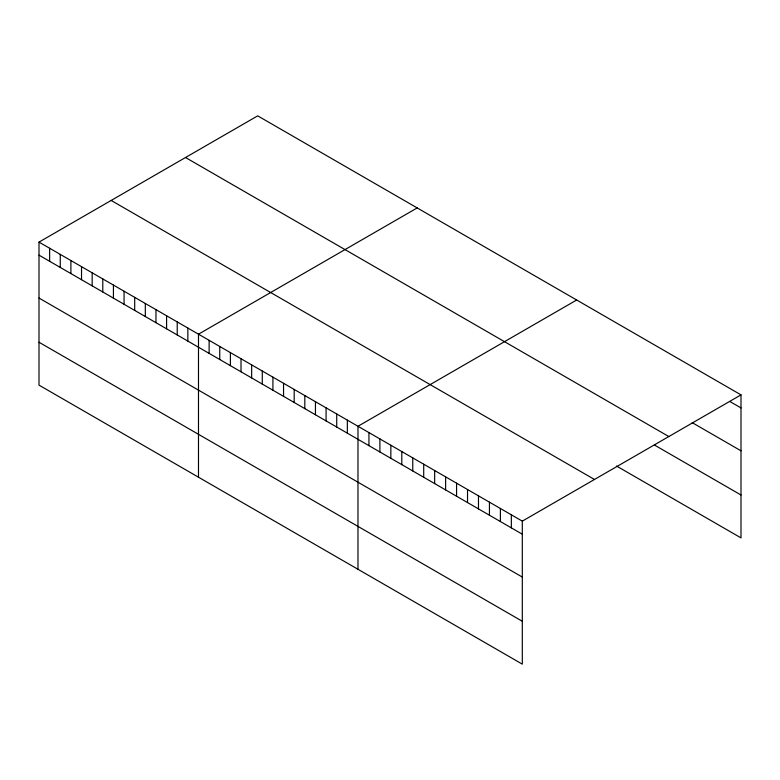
<?xml version="1.0" encoding="UTF-8"?>
<svg xmlns="http://www.w3.org/2000/svg" width="780" height="780" viewBox="0 0 780 780"><rect width="100%" height="100%" fill="white"/><g stroke="black" fill="none" stroke-linecap="round" stroke-linejoin="round"><path stroke-width="1.17" d="M39 242.112L522.308 521.137L522.308 664.15L39 385.125L39 242.112L257.692 115.849L741 394.875L741 537.888L616.512 466.021M417.183 207.928L198.49 334.191L198.49 477.204M576.673 300.007L357.981 426.27L357.981 569.283M522.308 521.137L741 394.875M730.041 401.602L741 407.93M692.201 422.643L741 450.811M185.523 157.511L668.831 436.546M654.361 444.98L741 495.007M111.169 200.441L594.477 479.476M39 255.157L522.308 534.193M39 298.048L522.308 577.073M39 342.235L522.308 621.27M511.349 514.819L511.349 527.865M500.399 508.492L500.399 521.537M489.44 502.164L489.44 515.219M478.481 495.846L478.481 508.892M467.532 489.518L467.532 502.564M456.573 483.19L456.573 496.236M445.624 476.873L445.624 489.918M434.665 470.545L434.665 483.59M423.706 464.217L423.706 477.262M412.756 457.899L412.756 470.944M401.798 451.571L401.798 464.617M390.848 445.244L390.848 458.289M379.889 438.916L379.889 451.971M368.94 432.598L368.94 445.643M347.344 420.127L347.344 433.183M336.716 413.995L336.716 427.04M326.079 407.852L326.079 420.898M315.452 401.719L315.452 414.765M304.814 395.577L304.814 408.623M294.187 389.435L294.187 402.49M283.549 383.302L283.549 396.347M272.922 377.159L272.922 390.205M262.285 371.026L262.285 384.072M251.657 364.884L251.657 377.93M241.02 358.741L241.02 371.787M230.393 352.609L230.393 365.654M219.755 346.466L219.755 359.512M209.128 340.324L209.128 353.379M187.853 328.048L187.853 341.094M177.226 321.916L177.226 334.961M166.589 315.773L166.589 328.819M155.961 309.631L155.961 322.686M145.324 303.498L145.324 316.543M134.696 297.356L134.696 310.401M124.059 291.223L124.059 304.268M113.431 285.08L113.431 298.126M102.794 278.938L102.794 291.983M92.167 272.805L92.167 285.851M81.529 266.662L81.529 279.708M70.902 260.53L70.902 273.575M60.265 254.387L60.265 267.433M49.637 248.245L49.637 261.29"/></g></svg>
